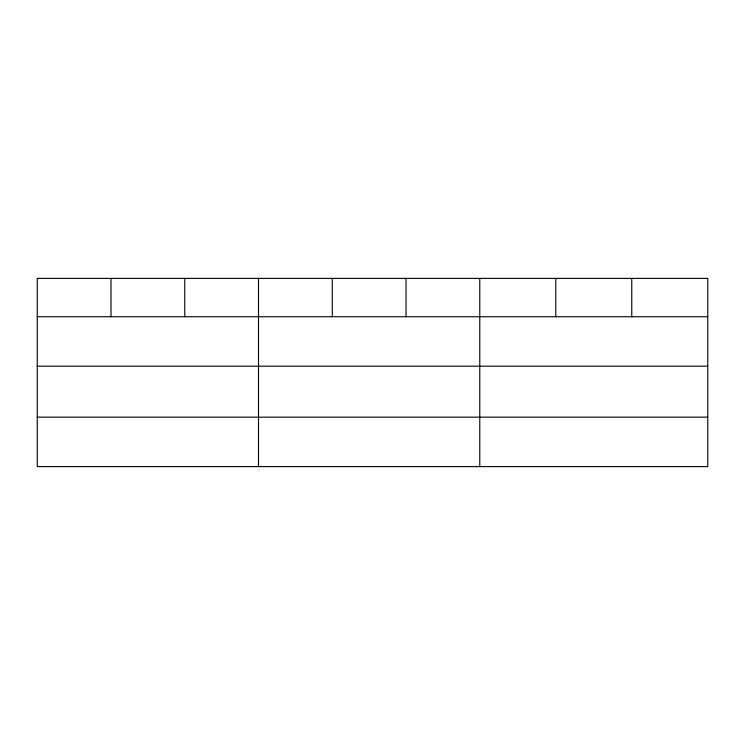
<?xml version="1.0" encoding="UTF-8"?>
<svg xmlns="http://www.w3.org/2000/svg" width="745" height="745" viewBox="0 0 745 745"><rect width="100%" height="100%" fill="white"/><g stroke="black" fill="none" stroke-linecap="round" stroke-linejoin="round"><path stroke-width="1.12" d="M707.75 366.195L707.75 278.388L37.25 278.388L37.25 466.612L707.75 466.612L707.75 366.195L37.25 366.195M37.25 316.737L707.75 316.737M37.25 417.153L707.75 417.153M631.76 278.388L631.76 316.737M555.77 278.388L555.77 316.737M479.78 278.388L479.78 466.612M406.025 278.388L406.025 316.737M332.27 278.388L332.27 316.737M258.515 278.388L258.515 466.612M184.76 278.388L184.76 316.737M111.005 278.388L111.005 316.737"/></g></svg>
